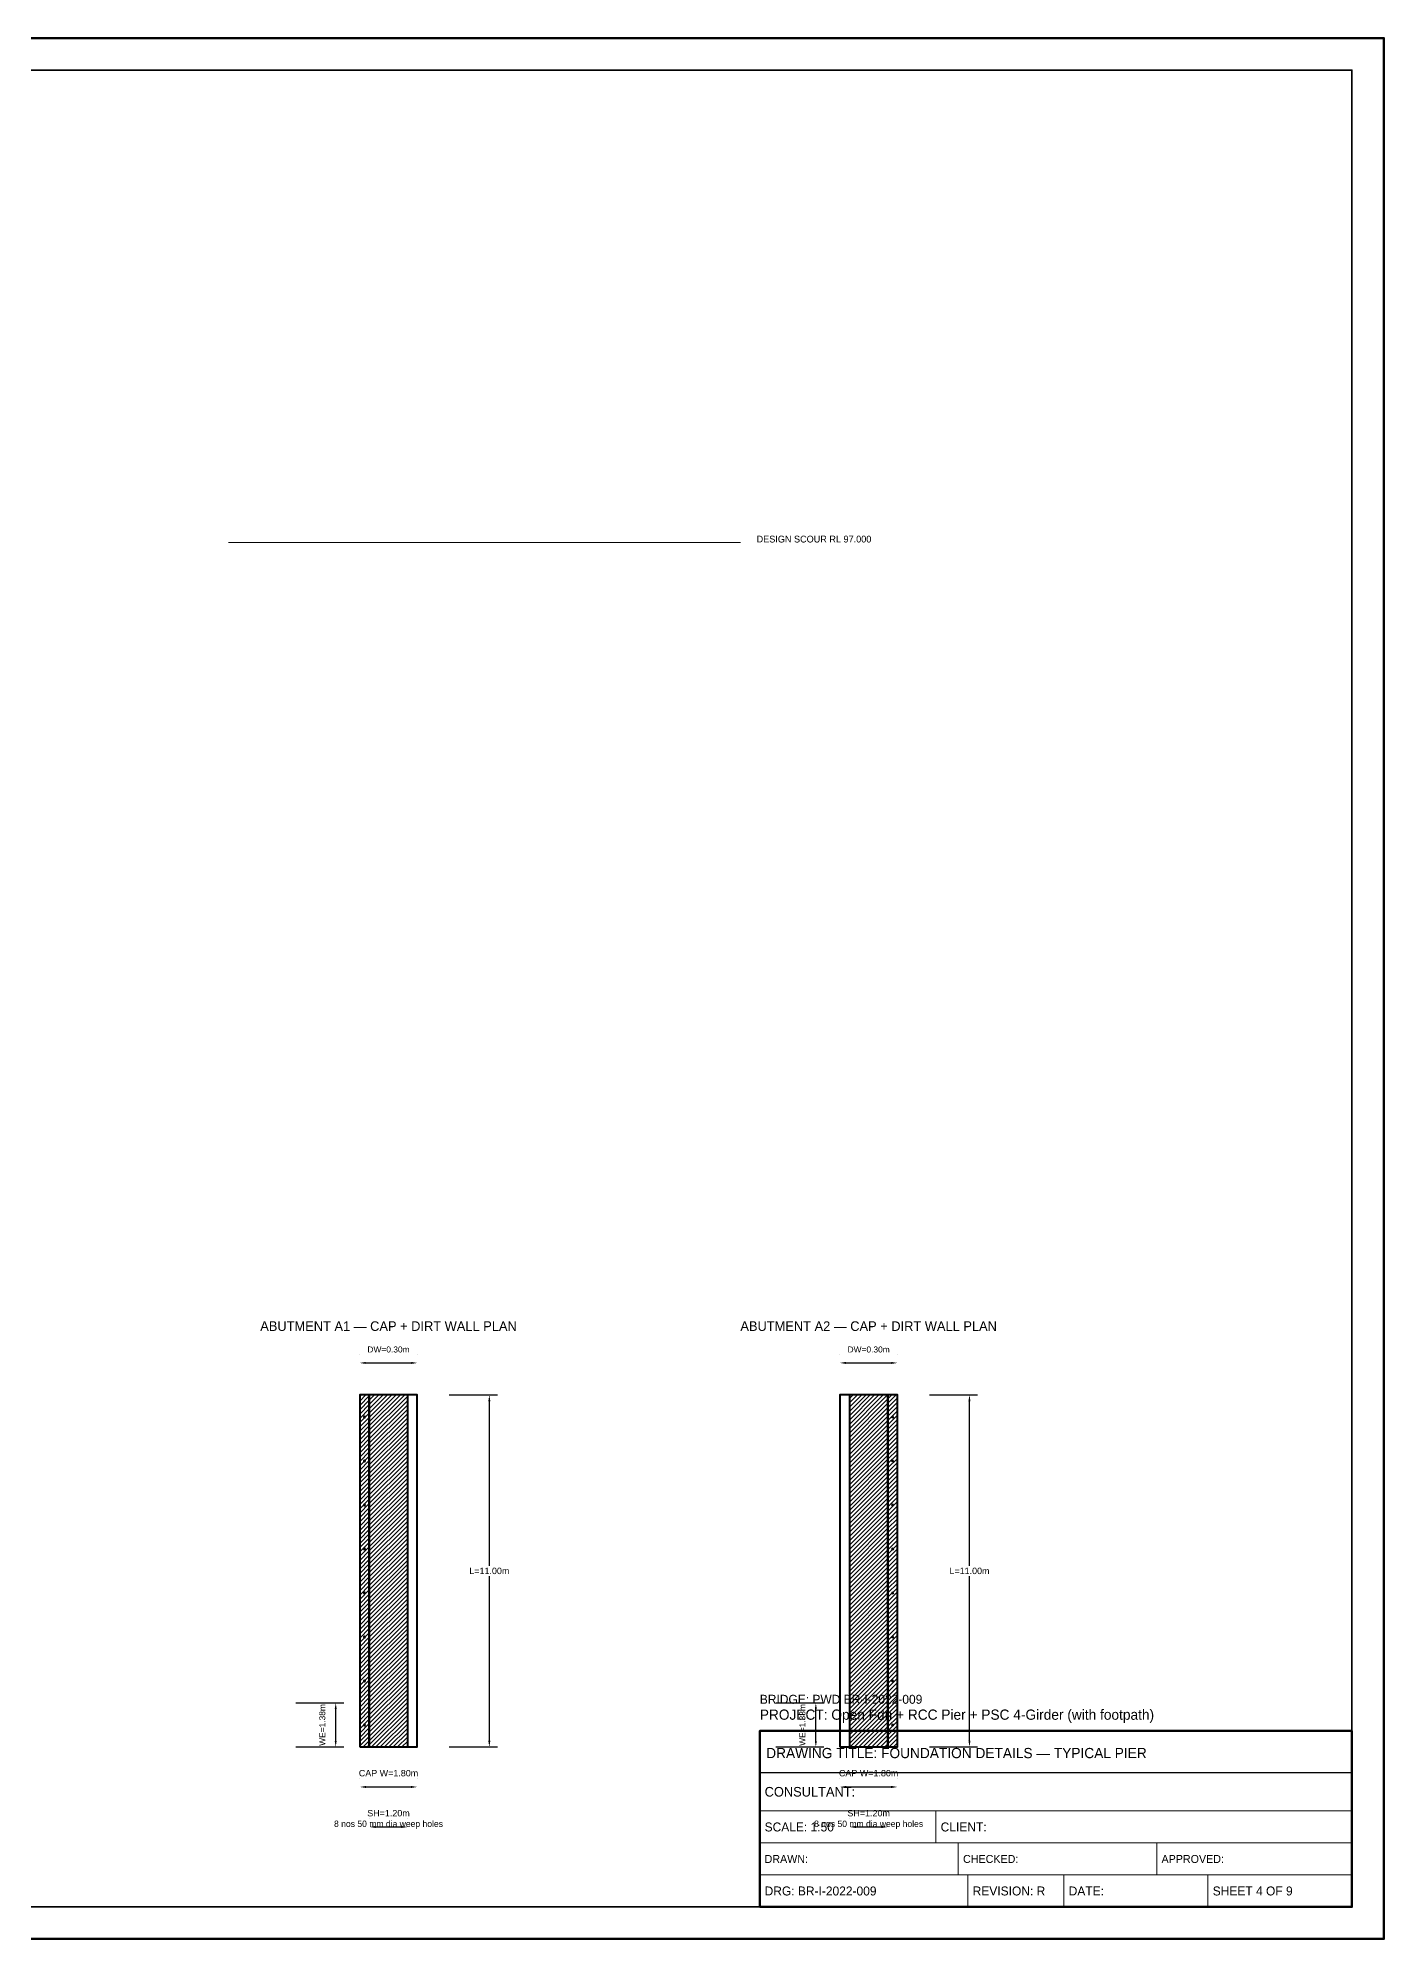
# Model space of a CAD drawing. Header units: metres. Extents: x 0 to 841, y 0 to 594.
# Drawn here: x 420 to 841, y 0 to 594 of the extents above; entities that cross this region are included whole.
import ezdxf
from ezdxf.enums import TextEntityAlignment as Align

# ---------------------------------------------------------------- set-up
doc = ezdxf.new("R2010")
doc.units = ezdxf.units.M
doc.linetypes.add('DASHED2', pattern=[0.25, 0.1875, -0.0625])
for name, color, linetype, lineweight in [('BORDER-INNER', 7, 'Continuous', 35), ('BORDER-OUTER', 7, 'Continuous', 70), ('CIVIL-SCOUR', 1, 'DASHED2', 18), ('DIM-LINEAR', 3, 'Continuous', 18), ('STRUC-HATCHING', 8, 'Continuous', 18), ('SUB-ABUT', 3, 'Continuous', 35), ('SUB-DIRT-WALL', 3, 'Continuous', 35), ('TEXT-HEADER', 7, 'Continuous', 25), ('TEXT-SPEC', 7, 'Continuous', 13), ('TEXT-TITLE', 7, 'Continuous', 25), ('TITLEBLK-BOX', 7, 'Continuous', 50), ('TITLEBLK-TEXT', 7, 'Continuous', 18)]:
    doc.layers.add(name, color=color, linetype=linetype, lineweight=lineweight)
doc.styles.add('BRIDGE_STD', font='Arial.ttf')
doc.dimstyles.new('pmb100', dxfattribs={"dimtxt": 2.5, "dimasz": 0.9375, "dimexe": 2.5, "dimexo": 2.5, "dimtad": 0, "dimtih": 1, "dimdec": 0, "dimtxsty": 'BRIDGE_STD', "dimcen": 2.5, "dimazin": 3, "dimtfac": 1, "dimtmove": 0, "dimatfit": 3})

msp = doc.modelspace()

# ---------------------------------------------------------------- hatches: boundary and pattern name
at = {"layer": 'STRUC-HATCHING'}
h = msp.add_hatch(dxfattribs=at)
h.set_pattern_fill('ANSI31', scale=0.3)
h.paths.add_polyline_path([(521, 60), (524, 60), (524, 170), (521, 170)])
h = msp.add_hatch(dxfattribs=at)
h.set_pattern_fill('ANSI31', scale=0.3)
h.paths.add_polyline_path([(524, 60), (536, 60), (536, 170), (524, 170)])
h = msp.add_hatch(dxfattribs=at)
h.set_pattern_fill('ANSI31', scale=0.3)
h.paths.add_polyline_path([(674, 60), (686, 60), (686, 170), (674, 170)])
h = msp.add_hatch(dxfattribs=at)
h.set_pattern_fill('ANSI31', scale=0.3)
h.paths.add_polyline_path([(686, 60), (689, 60), (689, 170), (686, 170)])

# ---------------------------------------------------------------- linework, layer by layer
at = {"layer": 'BORDER-INNER'}
msp.add_lwpolyline([(10, 10), (831, 10), (831, 584), (10, 584), (10, 10)], dxfattribs=at)
at = {"layer": 'BORDER-OUTER'}
msp.add_lwpolyline([(0, 0), (841, 0), (841, 594), (0, 594), (0, 0)], dxfattribs=at)
at = {"layer": 'CIVIL-SCOUR', "color": 1}
msp.add_line((480, 436.364), (640, 436.364), dxfattribs=at)
at = {"layer": 'SUB-ABUT', "lineweight": 40}
for points in [[(521, 60), (539, 60), (539, 170), (521, 170), (521, 60)], [(524, 60), (536, 60), (536, 170), (524, 170), (524, 60)], [(671, 60), (689, 60), (689, 170), (671, 170), (671, 60)], [(674, 60), (686, 60), (686, 170), (674, 170), (674, 60)]]:
    msp.add_lwpolyline(points, dxfattribs=at)
at = {"layer": 'SUB-DIRT-WALL', "lineweight": 40}
for points in [[(521, 60), (524, 60), (524, 170), (521, 170), (521, 60)], [(686, 60), (689, 60), (689, 170), (686, 170), (686, 60)]]:
    msp.add_lwpolyline(points, dxfattribs=at)
at = {"layer": 'SUB-DIRT-WALL', "color": 4}
for centre in [(522.5, 163.125), (687.5, 163.125), (522.5, 149.375), (687.5, 149.375), (522.5, 135.625), (687.5, 135.625), (522.5, 121.875), (687.5, 121.875), (522.5, 108.125), (687.5, 108.125), (522.5, 94.375), (687.5, 94.375), (522.5, 80.625), (687.5, 80.625), (522.5, 66.875), (687.5, 66.875)]:
    msp.add_circle(centre, 0.25, dxfattribs=at)
at = {"layer": 'TITLEBLK-BOX', "lineweight": 50}
msp.add_lwpolyline([(646, 10), (831, 10), (831, 65), (646, 65), (646, 10)], dxfattribs=at)
at = {"layer": 'TITLEBLK-BOX', "lineweight": 30}
msp.add_lwpolyline([(646, 52), (831, 52), (831, 65), (646, 65), (646, 52)], dxfattribs=at)
at = {"layer": 'TITLEBLK-BOX', "lineweight": 18}
for points in [[(646, 40), (831, 40), (831, 52), (646, 52), (646, 40)], [(646, 30), (701, 30), (701, 40), (646, 40), (646, 30)], [(701, 30), (831, 30), (831, 40), (701, 40), (701, 30)], [(646, 20), (708, 20), (708, 30), (646, 30), (646, 20)], [(708, 20), (770, 20), (770, 30), (708, 30), (708, 20)], [(770, 20), (831, 20), (831, 30), (770, 30), (770, 20)], [(646, 10), (711, 10), (711, 20), (646, 20), (646, 10)], [(711, 10), (741, 10), (741, 20), (711, 20), (711, 10)], [(741, 10), (786, 10), (786, 20), (741, 20), (741, 10)], [(786, 10), (831, 10), (831, 20), (786, 20), (786, 10)]]:
    msp.add_lwpolyline(points, dxfattribs=at)

# ---------------------------------------------------------------- texts
at = {"layer": 'CIVIL-SCOUR', "color": 1}
msp.add_text('DESIGN SCOUR RL 97.000', height=2.125, dxfattribs=at).set_placement((645, 436.364))
at = {"layer": 'TEXT-HEADER'}
for s, p in [('ABUTMENT A1 — CAP + DIRT WALL PLAN', (530, 190)), ('ABUTMENT A2 — CAP + DIRT WALL PLAN', (680, 190))]:
    msp.add_text(s, height=3, dxfattribs=at).set_placement(p, align=Align.CENTER)
at = {"layer": 'TEXT-SPEC'}
for p in [(530, 35), (680, 35)]:
    msp.add_text('8 nos 50 mm dia weep holes', height=2, dxfattribs=at).set_placement(p, align=Align.CENTER)
at = {"layer": 'TEXT-TITLE'}
for s, p in [('PROJECT: Open Fdn + RCC Pier + PSC 4-Girder (with footpath)', (646, 68.5)), ('DRAWING TITLE: FOUNDATION DETAILS — TYPICAL PIER', (648, 56.5))]:
    msp.add_text(s, height=3.2, dxfattribs=at).set_placement(p)
at = {"layer": 'TITLEBLK-TEXT'}
for s, height, p in [('BRIDGE: PWD BR-I-2022-009', 2.8, (646, 73.5)), ('CONSULTANT: ', 3, (647.5, 44.5)), ('SCALE: 1:50', 2.8, (647.5, 33.6)), ('CLIENT: ', 2.8, (702.5, 33.6)), ('DRAWN: ', 2.5, (647.5, 23.75)), ('CHECKED: ', 2.5, (709.5, 23.75)), ('APPROVED: ', 2.5, (771.5, 23.75)), ('DRG: BR-I-2022-009', 2.8, (647.5, 13.6)), ('REVISION: R', 2.8, (712.5, 13.6)), ('DATE: ', 2.8, (742.5, 13.6)), ('SHEET 4 OF 9', 2.8, (787.5, 13.6))]:
    msp.add_text(s, height=height, dxfattribs=at).set_placement(p)

# ---------------------------------------------------------------- dimensions: what is measured, and where the dimension line sits
at = {"layer": 'DIM-LINEAR'}
for base, p1, p2, text, override in [((521, 180), (521, 180), (539, 180), 'DW=0.30m', {"dimtxt": 1.875, "dimasz": 1.875, "dimgap": 0.75, "dimclrt": 3}), ((671, 180), (671, 180), (689, 180), 'DW=0.30m', {"dimtxt": 1.875, "dimasz": 1.875, "dimgap": 0.75, "dimclrt": 3}), ((521, 47.5), (521, 47.5), (539, 47.5), 'CAP W=1.80m', {"dimtxt": 2, "dimasz": 2, "dimgap": 0.8, "dimclrt": 3}), ((671, 47.5), (671, 47.5), (689, 47.5), 'CAP W=1.80m', {"dimtxt": 2, "dimasz": 2, "dimgap": 0.8, "dimclrt": 3}), ((524, 35), (524, 35), (536, 35), 'SH=1.20m', {"dimtxt": 2, "dimasz": 2, "dimgap": 0.8, "dimclrt": 3}), ((674, 35), (674, 35), (686, 35), 'SH=1.20m', {"dimtxt": 2, "dimasz": 2, "dimgap": 0.8, "dimclrt": 3})]:
    msp.add_linear_dim(base=base, p1=p1, p2=p2, text=text, dimstyle='pmb100', override=override, dxfattribs=at).render()
for base, p1, p2, text, override in [((561.5, 60), (546.5, 60), (546.5, 170), 'L=11.00m', {"dimtxt": 2, "dimasz": 2, "dimgap": 0.8, "dimclrt": 3}), ((711.5, 60), (696.5, 60), (696.5, 170), 'L=11.00m', {"dimtxt": 2, "dimasz": 2, "dimgap": 0.8, "dimclrt": 3}), ((513.5, 60), (498.5, 60), (498.5, 73.75), 'WE=1.38m', {"dimtxt": 1.875, "dimasz": 1.875, "dimgap": 0.75, "dimclrt": 3}), ((663.5, 60), (648.5, 60), (648.5, 73.75), 'WE=1.38m', {"dimtxt": 1.875, "dimasz": 1.875, "dimgap": 0.75, "dimclrt": 3})]:
    msp.add_linear_dim(base=base, p1=p1, p2=p2, angle=90, text=text, dimstyle='pmb100', override=override, dxfattribs=at).render()

doc.saveas('drawing.dxf')
